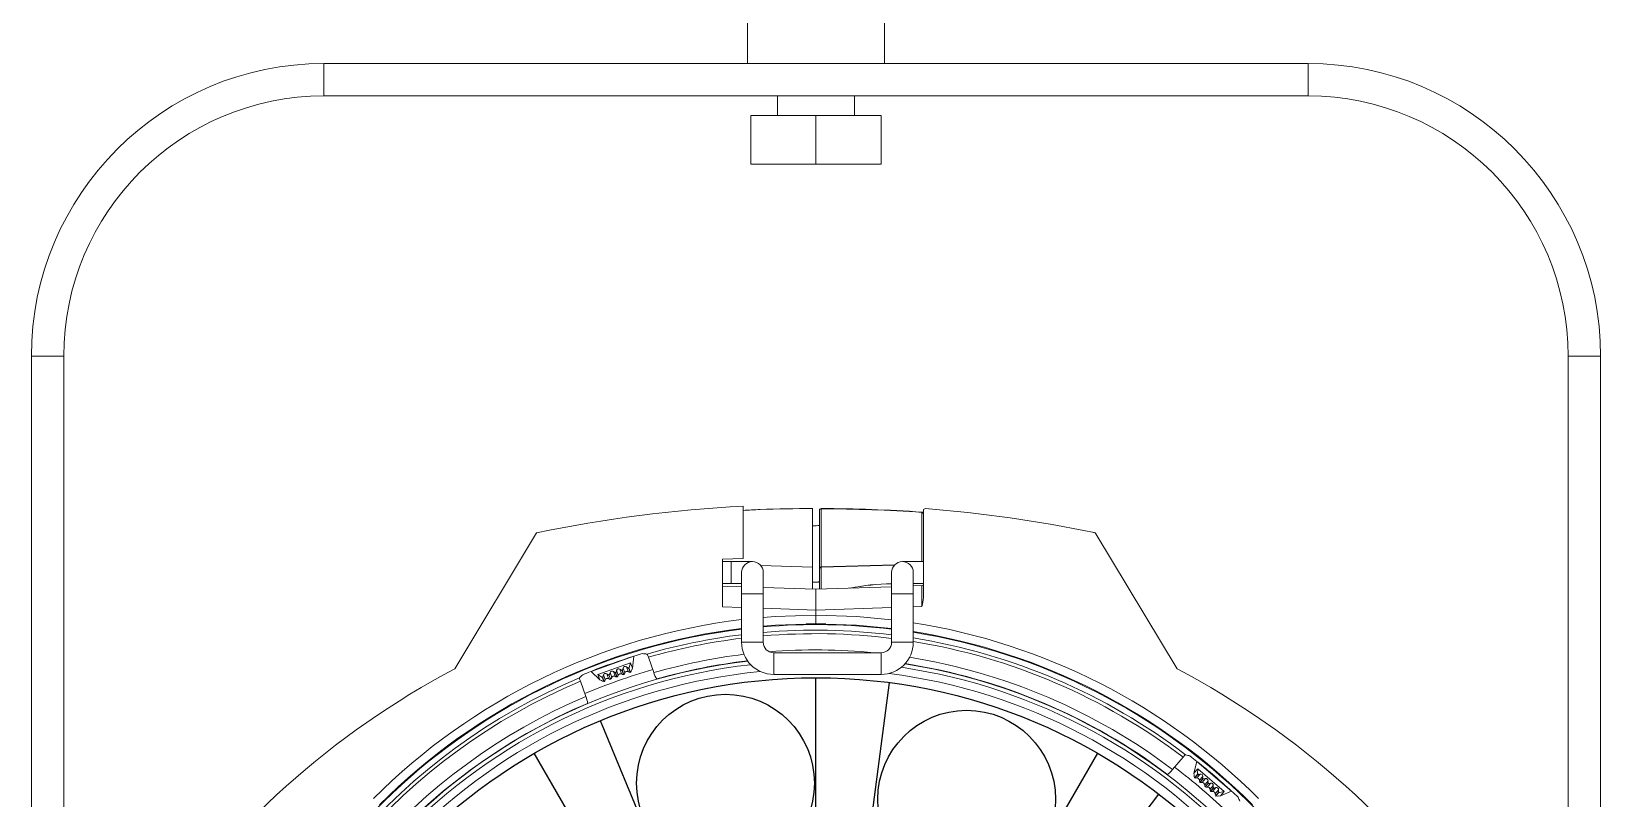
# Model space of a CAD drawing. Extents: x 9.3 to 87, y 1.1 to 68.8.
# Drawn here: x 33.65 to 42.7, y 30.57 to 35 of the extents above; entities that cross this region are included whole.
import ezdxf

# ---------------------------------------------------------------- set-up
doc = ezdxf.new("R2010")
doc.units = 0
doc.header["$MEASUREMENT"] = 0
doc.linetypes.add('SLD-Solid', pattern=[0])
doc.layers.get('0').update_dxf_attribs({"linetype": 'CONTINUOUS'})
doc.layers.add('OBJECT', color=7, linetype='CONTINUOUS')

msp = doc.modelspace()

# ---------------------------------------------------------------- linework, layer by layer
msp.add_circle((38.1725, 28.0208), 3.249)
at = {"layer": 'OBJECT', "linetype": 'SLD-Solid', "lineweight": 15}
for p, q in [((37.7775, 36.4708), (37.7775, 34.8108)), ((38.5675, 34.8108), (38.5675, 36.4708)), ((35.3345, 34.8108), (41.0105, 34.8108)), ((35.3345, 34.8108), (35.3345, 34.6238)), ((41.0105, 34.6238), (41.0105, 34.8108)), ((35.3345, 34.6238), (41.0105, 34.6238)), ((37.95, 34.6238), (37.95, 34.5108)), ((38.395, 34.5108), (38.395, 34.6238)), ((37.7975, 34.2308), (37.7975, 34.5108)), ((38.1725, 34.5108), (37.7975, 34.5108)), ((38.1725, 34.2308), (38.1725, 34.5108)), ((38.5475, 34.5108), (38.1725, 34.5108)), ((38.5475, 34.2308), (38.5475, 34.5108)), ((38.1725, 34.2308), (37.7975, 34.2308)), ((38.5475, 34.2308), (38.1725, 34.2308)), ((33.6475, 29.0566), (33.6475, 33.1238)), ((33.8345, 33.1238), (33.6475, 33.1238)), ((33.8345, 29.3844), (33.8345, 33.1238)), ((42.5105, 33.1238), (42.5105, 29.0566)), ((42.6975, 33.1238), (42.5105, 33.1238)), ((42.6975, 33.1238), (42.6975, 29.0566)), ((37.7525, 32.259), (37.7525, 31.958)), ((38.1525, 32.2454), (38.1525, 31.9082)), ((38.1925, 31.9005), (38.1925, 32.2353)), ((38.2022, 32.244), (38.2022, 31.9091)), ((38.7829, 31.9393), (38.7829, 32.2234)), ((38.7925, 32.2353), (38.7925, 32.2352)), ((38.7925, 32.2352), (38.7925, 31.7312)), ((36.5615, 32.1062), (36.0904, 31.3222)), ((39.7869, 32.1005), (40.2546, 31.3222)), ((37.6325, 31.9538), (37.7525, 31.958)), ((37.6325, 31.9538), (37.6325, 31.6787)), ((37.6835, 31.9393), (37.6325, 31.9393)), ((37.806, 31.9393), (37.6835, 31.9393)), ((37.6835, 31.9393), (37.6835, 31.8143)), ((37.7435, 31.8768), (37.7435, 31.7543)), ((38.1525, 31.9082), (37.8543, 31.9164)), ((37.8685, 31.7543), (37.8685, 31.8768)), ((38.1525, 31.9082), (38.1525, 31.7806)), ((38.1925, 31.7806), (38.1925, 31.9005)), ((38.2022, 31.9091), (38.6268, 31.9209)), ((38.6251, 31.9192), (38.2022, 31.9074)), ((38.2022, 31.9074), (38.2022, 31.781)), ((38.6085, 31.8768), (38.6085, 31.7543)), ((38.7935, 31.9393), (38.671, 31.9393)), ((38.7335, 31.7543), (38.7335, 31.8768)), ((37.6325, 31.8143), (37.6835, 31.8143)), ((37.6325, 31.7988), (37.7435, 31.7949)), ((37.6835, 31.8143), (37.7435, 31.8143)), ((37.8685, 31.7905), (38.1725, 31.7799)), ((38.6085, 31.7951), (38.1725, 31.7799)), ((38.1725, 31.7799), (38.1725, 31.6599)), ((38.1725, 31.7799), (38.1725, 31.6599)), ((38.7335, 31.8143), (38.7935, 31.8143)), ((38.7335, 31.7995), (38.7829, 31.8012)), ((37.7435, 31.6748), (37.6325, 31.6787)), ((37.7435, 31.7543), (37.7435, 31.4743)), ((37.8685, 31.7543), (37.7435, 31.7543)), ((37.8685, 31.4743), (37.8685, 31.7543)), ((38.1725, 31.6599), (38.6085, 31.6751)), ((38.6085, 31.7543), (38.6085, 31.4743)), ((38.6085, 31.7543), (38.7335, 31.7543)), ((38.7335, 31.4743), (38.7335, 31.7543)), ((38.7825, 31.6812), (38.7335, 31.6794)), ((38.1725, 31.6599), (37.8685, 31.6705)), ((38.1725, 31.6308), (38.1725, 31.6599)), ((38.1725, 31.6308), (38.1725, 31.6599)), ((38.1725, 31.5808), (38.1725, 31.6308)), ((38.1725, 31.5808), (38.1725, 31.6308)), ((38.1165, 31.5803), (38.2286, 31.5803)), ((37.8685, 31.4743), (37.7435, 31.4743)), ((38.5485, 31.4143), (37.9285, 31.4143)), ((37.9285, 31.4143), (37.9285, 31.2893)), ((38.5485, 31.4143), (38.5485, 31.2893)), ((38.6085, 31.4743), (38.7335, 31.4743)), ((36.875, 31.3068), (37.1226, 31.3941)), ((36.9142, 31.2889), (37.1033, 31.3556)), ((37.0416, 31.3196), (37.0503, 31.3138)), ((37.0416, 31.3196), (37.0513, 31.2919)), ((37.0503, 31.3138), (37.0574, 31.3163)), ((37.0605, 31.3263), (37.0574, 31.3163)), ((37.0605, 31.3263), (37.0702, 31.2986)), ((37.0794, 31.3329), (37.0881, 31.3271)), ((37.0794, 31.3329), (37.0892, 31.3052)), ((37.0881, 31.3271), (37.0952, 31.3296)), ((37.0941, 31.3236), (37.0927, 31.3232)), ((37.1004, 31.3013), (37.0927, 31.3232)), ((37.0941, 31.3236), (37.1017, 31.3018)), ((37.1033, 31.3556), (37.0952, 31.3296)), ((37.1033, 31.3556), (37.1142, 31.3248)), ((37.1142, 31.3248), (37.1096, 31.315)), ((37.1142, 31.3248), (37.1226, 31.3941)), ((37.2059, 31.3883), (37.2371, 31.3)), ((36.8138, 31.2501), (36.8449, 31.1617)), ((36.9251, 31.2581), (36.875, 31.3068)), ((36.9142, 31.2889), (36.9251, 31.2581)), ((36.9142, 31.2889), (36.9368, 31.2738)), ((36.9251, 31.2581), (36.9348, 31.2534)), ((36.9368, 31.2738), (36.9439, 31.2763)), ((36.9428, 31.2703), (36.9415, 31.2698)), ((36.9491, 31.248), (36.9415, 31.2698)), ((36.9428, 31.2703), (36.9505, 31.2485)), ((36.947, 31.2863), (36.9439, 31.2763)), ((36.947, 31.2863), (36.9568, 31.2586)), ((36.9491, 31.248), (36.9505, 31.2485)), ((36.9491, 31.2478), (36.9507, 31.2484)), ((36.9659, 31.293), (36.9747, 31.2871)), ((36.9659, 31.293), (36.9757, 31.2653)), ((36.9747, 31.2871), (36.9817, 31.2896)), ((36.9806, 31.2836), (36.9793, 31.2832)), ((36.987, 31.2614), (36.9793, 31.2832)), ((36.9806, 31.2836), (36.9883, 31.2618)), ((36.9849, 31.2996), (36.9817, 31.2896)), ((36.9849, 31.2996), (36.9946, 31.2719)), ((36.9869, 31.2612), (36.9885, 31.2617)), ((36.987, 31.2614), (36.9883, 31.2618)), ((37.0038, 31.3063), (37.0125, 31.3005)), ((37.0038, 31.3063), (37.0135, 31.2786)), ((37.0125, 31.3005), (37.0195, 31.303)), ((37.0184, 31.297), (37.0171, 31.2965)), ((37.0248, 31.2747), (37.0171, 31.2965)), ((37.0184, 31.297), (37.0261, 31.2752)), ((37.0227, 31.313), (37.0195, 31.303)), ((37.0227, 31.313), (37.0324, 31.2852)), ((37.0247, 31.2745), (37.0263, 31.2751)), ((37.0248, 31.2747), (37.0261, 31.2752)), ((37.0562, 31.3103), (37.0549, 31.3098)), ((37.0626, 31.288), (37.0549, 31.3098)), ((37.0562, 31.3103), (37.0639, 31.2885)), ((37.0625, 31.2878), (37.0641, 31.2884)), ((37.0626, 31.288), (37.0639, 31.2885)), ((37.1003, 31.3011), (37.1019, 31.3017)), ((37.1004, 31.3013), (37.1017, 31.3018)), ((37.9285, 31.2893), (38.5485, 31.2893)), ((40.2898, 30.8121), (40.2289, 30.741)), ((40.3524, 30.7198), (40.3696, 30.7875)), ((40.3696, 30.7875), (40.569, 30.6167)), ((40.3737, 30.7446), (40.3524, 30.7198)), ((40.3524, 30.7198), (40.3532, 30.709)), ((40.3555, 30.6939), (40.3568, 30.6927)), ((40.3557, 30.6939), (40.3708, 30.7114)), ((40.3557, 30.6939), (40.3568, 30.693)), ((40.3718, 30.7105), (40.3568, 30.693)), ((40.3878, 30.7148), (40.3687, 30.6925)), ((40.3718, 30.7105), (40.3708, 30.7114)), ((40.3737, 30.7446), (40.3719, 30.7174)), ((40.3719, 30.7174), (40.3776, 30.7125)), ((40.3737, 30.7446), (40.5259, 30.6142)), ((40.3878, 30.7148), (40.3776, 30.7125)), ((40.403, 30.7018), (40.3839, 30.6795)), ((40.3862, 30.6678), (40.4012, 30.6854)), ((40.4023, 30.6844), (40.3872, 30.6669)), ((40.4182, 30.6888), (40.3991, 30.6664)), ((40.4023, 30.6844), (40.4012, 30.6854)), ((40.403, 30.7018), (40.4023, 30.6913)), ((40.4023, 30.6913), (40.408, 30.6865)), ((40.4182, 30.6888), (40.408, 30.6865)), ((40.3859, 30.6678), (40.3873, 30.6667)), ((40.3862, 30.6678), (40.3872, 30.6669)), ((40.4335, 30.6757), (40.4144, 30.6534)), ((40.4164, 30.6417), (40.4177, 30.6406)), ((40.4166, 30.6417), (40.4317, 30.6593)), ((40.4166, 30.6417), (40.4177, 30.6408)), ((40.4327, 30.6584), (40.4177, 30.6408)), ((40.4487, 30.6627), (40.4296, 30.6404)), ((40.4327, 30.6584), (40.4317, 30.6593)), ((40.4335, 30.6757), (40.4328, 30.6653)), ((40.4328, 30.6653), (40.4385, 30.6604)), ((40.4487, 30.6627), (40.4385, 30.6604)), ((40.4639, 30.6496), (40.4448, 30.6273)), ((40.4468, 30.6156), (40.4482, 30.6145)), ((40.4471, 30.6156), (40.4621, 30.6332)), ((40.4471, 30.6156), (40.4481, 30.6147)), ((40.4632, 30.6323), (40.4481, 30.6147)), ((40.4792, 30.6366), (40.46, 30.6143)), ((40.4632, 30.6323), (40.4621, 30.6332)), ((40.4639, 30.6496), (40.4632, 30.6392)), ((40.4632, 30.6392), (40.4689, 30.6343)), ((40.4792, 30.6366), (40.4689, 30.6343)), ((40.4944, 30.6235), (40.4753, 30.6012)), ((40.4773, 30.5895), (40.4786, 30.5884)), ((40.4775, 30.5895), (40.4926, 30.6071)), ((40.4775, 30.5895), (40.4786, 30.5886)), ((40.4936, 30.6062), (40.4786, 30.5886)), ((40.4936, 30.6062), (40.4926, 30.6071)), ((40.4944, 30.6235), (40.4937, 30.6131)), ((40.4937, 30.6131), (40.4994, 30.6082)), ((40.5047, 30.5893), (40.494, 30.5884)), ((40.5259, 30.6142), (40.4994, 30.6082)), ((40.5047, 30.5893), (40.569, 30.6167)), ((40.5259, 30.6142), (40.5047, 30.5893))]:
    msp.add_line(p, q, dxfattribs=at)
at = {"layer": 'OBJECT'}
for p, q in [((38.1725, 29.0218), (38.1725, 31.2698)), ((38.3032, 29.0132), (38.5966, 31.242)), ((37.7894, 28.9456), (36.9292, 31.0225)), ((37.672, 28.8877), (36.548, 30.8345)), ((38.673, 28.8877), (39.797, 30.8345)), ((38.7819, 28.8149), (40.1504, 30.5984))]:
    msp.add_line(p, q, dxfattribs=at)
at = {"layer": 'OBJECT', "linetype": 'SLD-Solid', "lineweight": 15, "flags": 128}
for points in [[(39.7768, 32.1071), (39.7754, 32.1077), (39.7736, 32.1069)], [(38.7825, 31.6812), (38.7826, 31.7046), (38.7827, 31.7271), (38.7827, 31.7479), (38.7828, 31.7661), (38.7828, 31.781), (38.7828, 31.7921), (38.7829, 31.7989), (38.7829, 31.8012)], [(37.8685, 31.618), (37.9364, 31.6231), (38.1725, 31.6308)], [(38.6085, 31.6044), (38.4086, 31.6231), (38.1725, 31.6308)], [(37.8685, 31.5678), (37.9397, 31.5732), (38.1725, 31.5808)], [(38.6085, 31.554), (38.4054, 31.5732), (38.1725, 31.5808)]]:
    msp.add_lwpolyline(points, dxfattribs=at)
at = {"layer": 'OBJECT'}
for centre, radius in [((38.1725, 28.0208), 3.249), ((37.6504, 30.6626), 0.5126), ((39.0412, 30.5697), 0.5126)]:
    msp.add_circle(centre, radius, dxfattribs=at)
at = {"layer": 'OBJECT', "linetype": 'SLD-Solid', "lineweight": 15}
for centre, radius, start, end in [((35.3345, 33.1238), 1.687, 90, 180), ((41.0105, 33.1238), 1.687, 0, 90), ((35.3345, 33.1238), 1.5, 90, 180), ((41.0105, 33.1238), 1.5, 0, 90), ((38.1725, 24.2718), 7.9983, 93.00993, 101.62013), ((38.1725, 24.2718), 7.9983, 93.01005, 101.61995), ((38.2025, 32.2353), 0.01, 89.94007, 180), ((38.2018, 32.2346), 0.00935, 87.99134, 175.77918), ((38.2039, 32.2442), 0.00176, 140.55646, 187.20795), ((38.1943, 23.7976), 8.4477, 85.99694, 89.94367), ((38.7844, 32.2233), 0.0015, 104.67507, 174.49978), ((38.7819, 32.2127), 0.0108, 10.65592, 84.96683), ((38.799, 32.4262), 0.202, 265.69707, 268.14902), ((38.8025, 32.2352), 0.01, 85.45126, 179.64387), ((38.8025, 32.2352), 0.01, 85.48054, 179.9958), ((38.1725, 24.2718), 7.9983, 78.42671, 85.47689), ((38.1725, 24.2718), 7.9983, 78.42727, 85.47665), ((39.7741, 32.0928), 0.015, 31.00638, 78.42254), ((37.806, 31.8768), 0.0625, 0, 180), ((38.2018, 31.8998), 0.00935, 87.99327, 175.77725), ((38.2011, 31.8987), 0.00878, 83.12227, 168.33402), ((38.3055, 31.9083), 0.1034, 179.52529, 180.47471), ((38.671, 31.8768), 0.0625, 0, 180), ((38.67, 30.1799), 1.6351, 92.15565, 100.65429), ((38.631, 30.4288), 1.383, 90.93026, 100.92678), ((38.7825, 31.8112), 0.01, 272, 0), ((38.5505, 31.7535), 0.2431, 342.67282, 354.72153), ((38.1725, 28.0208), 3.61, 96.82524, 135), ((38.1725, 28.0208), 3.61, 45, 81.06019), ((38.1725, 28.0208), 3.5557, 96.93003, 169.82162), ((38.1725, 28.0208), 3.56, 96.92157, 135), ((38.1725, 28.0208), 3.5235, 96.99363, 106.06245), ((38.1725, 28.0208), 3.5035, 97.03373, 106.0156), ((38.1725, 28.0208), 3.5557, 82.95689, 94.9049), ((38.1725, 28.0208), 3.5235, 82.89224, 94.9498), ((38.1725, 28.0208), 3.5035, 82.85148, 94.97811), ((38.1725, 28.0208), 3.56, 45, 80.93358), ((38.1725, 28.0208), 3.5557, 10.17838, 80.92245), ((38.1725, 28.0208), 3.5235, 52.77249, 80.83884), ((38.1725, 28.0208), 3.5329, 106.45645, 107.28762), ((37.1435, 31.3713), 0.0646, 15.23103, 33.20572), ((38.1725, 28.0208), 3.41, 97.00205, 105.9222), ((37.9285, 31.4743), 0.185, 180, 270), ((37.9285, 31.4743), 0.06, 180, 270), ((38.1725, 28.0208), 3.41, 84.36132, 94.53763), ((38.5485, 31.4743), 0.06, 270, 0), ((38.5485, 31.4743), 0.185, 270, 0), ((38.1725, 28.0208), 3.5035, 52.81934, 80.78612), ((38.3774, 26.9976), 4.8921, 117.87136, 145.73737), ((38.1725, 28.0208), 3.3681, 96.71531, 177.44746), ((38.1725, 28.0208), 3.346, 96.4669, 177.43062), ((38.1725, 28.0208), 3.4278, 105.94033, 112.89461), ((38.1725, 28.0208), 3.5329, 107.28762, 111.54733), ((37.0343, 31.3102), 0.0119, 52.2761, 166.55877), ((37.0435, 31.3012), 0.0143, 37.12756, 61.67285), ((37.0706, 31.3107), 0.0144, 157.16331, 181.678), ((37.0721, 31.3235), 0.0119, 52.27325, 166.56218), ((37.0813, 31.3145), 0.0143, 37.12217, 61.67824), ((37.1084, 31.3241), 0.0144, 157.16331, 181.678), ((37.0721, 31.3283), 0.0398, 318.22369, 340.48857), ((38.1725, 28.0208), 3.37, 96.73315, 105.82099), ((38.1725, 28.0208), 3.346, 2.56938, 81.53973), ((38.1725, 28.0208), 3.3681, 34.36109, 81.24456), ((38.1725, 28.0208), 3.37, 53.01395, 81.22333), ((38.1725, 28.0208), 3.41, 52.91274, 80.89626), ((37.9676, 26.9976), 4.8921, 34.26265, 62.12862), ((38.1725, 28.0208), 3.5235, 112.77249, 166.06245), ((38.1725, 28.0208), 3.5035, 112.81934, 166.0156), ((38.1725, 28.0208), 3.3011, 95.58655, 177.39564), ((36.873, 31.276), 0.0646, 185.62629, 203.60649), ((38.1725, 28.0208), 3.5329, 111.54733, 112.37849), ((36.9543, 31.2836), 0.036, 237.20067, 261.78429), ((36.93, 31.2612), 0.0143, 37.12756, 61.67285), ((36.9571, 31.2707), 0.0144, 157.16601, 181.68072), ((36.9586, 31.2835), 0.0119, 52.2761, 166.55877), ((36.9321, 31.267), 0.0261, 314.75186, 341.16048), ((36.9695, 31.2526), 0.014, 80.53013, 138.02854), ((36.9679, 31.2745), 0.0143, 37.1262, 61.6778), ((36.9896, 31.2872), 0.026, 237.65494, 264.10874), ((36.995, 31.2841), 0.0144, 157.16331, 181.678), ((36.9965, 31.2968), 0.0119, 52.27569, 166.55973), ((36.9699, 31.2803), 0.0261, 314.74941, 341.16053), ((37.0073, 31.266), 0.014, 80.52836, 138.03031), ((37.0057, 31.2879), 0.0143, 37.12217, 61.67824), ((37.0274, 31.3006), 0.026, 237.65304, 264.11063), ((37.0328, 31.2974), 0.0144, 157.16331, 181.678), ((37.0078, 31.2937), 0.0261, 314.74941, 341.16053), ((37.0452, 31.2793), 0.014, 80.53013, 138.02854), ((37.0653, 31.3139), 0.026, 237.65482, 264.10978), ((37.0456, 31.307), 0.0261, 314.75422, 341.15812), ((37.083, 31.2926), 0.014, 80.53081, 138.02786), ((37.1031, 31.3272), 0.026, 237.65304, 264.11063), ((37.3444, 31.3264), 0.1105, 193.84385, 214.92782), ((38.1725, 28.0208), 3.3011, 2.60436, 82.66805), ((38.1725, 28.0208), 3.41, 112.91274, 165.9222), ((36.7447, 31.115), 0.1106, 3.9088, 24.9893), ((38.1725, 28.0208), 3.37, 113.01395, 165.82099), ((40.3418, 30.7738), 0.0646, 125.62731, 143.60642), ((38.1725, 28.0208), 3.5329, 51.54733, 52.37849), ((38.1725, 28.0208), 3.5329, 47.28762, 51.54733), ((40.132, 30.8109), 0.1194, 304.70199, 324.19673), ((38.1725, 28.0208), 3.4278, 45.94033, 52.89461), ((40.3891, 30.7072), 0.036, 177.1996, 201.78816), ((40.3636, 30.7181), 0.0261, 254.74565, 281.16615), ((40.3576, 30.717), 0.0143, 337.12348, 1.66878), ((40.3794, 30.6983), 0.0144, 97.16565, 121.67312), ((40.3699, 30.6785), 0.014, 20.52978, 78.02848), ((40.3912, 30.7034), 0.0119, 352.27705, 106.55801), ((40.388, 30.6909), 0.0143, 337.11814, 1.686), ((40.4098, 30.6722), 0.0143, 97.15689, 121.68555), ((40.4216, 30.6773), 0.0119, 352.27259, 106.56029), ((40.4099, 30.6784), 0.026, 177.65782, 204.103), ((40.3941, 30.692), 0.0261, 254.75209, 281.15971), ((40.4003, 30.6524), 0.014, 20.53097, 78.02728), ((40.4404, 30.6523), 0.026, 177.65532, 204.10497), ((40.4245, 30.6659), 0.0261, 254.74844, 281.16075), ((40.4185, 30.6648), 0.0143, 337.13316, 1.66996), ((40.4403, 30.6461), 0.0144, 97.16932, 121.67312), ((40.4308, 30.6264), 0.014, 20.53221, 78.02469), ((40.4708, 30.6263), 0.026, 177.65144, 204.11439), ((40.455, 30.6398), 0.0261, 254.74565, 281.16615), ((40.4521, 30.6512), 0.0119, 352.27598, 106.56035), ((40.4489, 30.6388), 0.0143, 337.14436, 1.65977), ((40.4707, 30.6201), 0.0144, 97.16286, 121.67592), ((40.4612, 30.6003), 0.014, 20.52911, 78.02915), ((40.5013, 30.6002), 0.026, 177.65129, 204.11507), ((40.4826, 30.6251), 0.0119, 352.27705, 106.55801), ((40.4794, 30.6127), 0.0143, 337.12344, 1.66983), ((40.5012, 30.594), 0.0143, 97.15689, 121.68555), ((38.1725, 28.0208), 3.5329, 46.45645, 47.28762), ((40.4867, 30.6276), 0.0398, 258.22556, 280.48788)]:
    msp.add_arc(centre, radius, start, end, dxfattribs=at)
for centre, major_axis, start_param, end_param in [((36.5599, 27.4523), (4.0437, 1.4254), 1.107522, 1.113692), ((39.7851, 28.5892), (4.0437, 1.4254), 2.0279, 2.034071), ((39.4711, 26.9085), (3.2563, -2.7893), 2.0279, 2.034071), ((36.874, 29.1331), (3.2563, -2.7893), 1.107522, 1.113692)]:
    msp.add_ellipse(centre, major_axis=major_axis, ratio=0.917044, start_param=start_param, end_param=end_param, dxfattribs=at)
msp.add_open_spline([(37.7525, 32.2349), (37.7851, 32.2368), (37.9174, 32.2444), (38.0515, 32.245), (38.1525, 32.2454)], degree=3, knots=[0, 0, 0, 0, 0.246439, 1, 1, 1, 1], dxfattribs=at)
for points, degree in [([(38.7829, 32.2234), (38.5912, 32.2368), (38.3972, 32.2438), (38.2022, 32.244)], 3), ([(38.8033, 32.2451), (38.8033, 32.2452)], 1), ([(38.1525, 32.1461), (38.1659, 32.1465), (38.1792, 32.147), (38.1925, 32.1475)], 3), ([(36.5607, 32.1017), (36.5615, 32.1062)], 1), ([(39.7771, 32.1075), (39.7771, 32.1074)], 1), ([(39.787, 32.1004), (39.7869, 32.1005)], 1), ([(39.788, 32.0982), (39.787, 32.1004)], 1), ([(38.1525, 31.8213), (38.1925, 31.8222)], 1), ([(36.9568, 31.2586), (36.9591, 31.262)], 1), ([(36.9718, 31.2664), (36.9757, 31.2653)], 1), ([(36.9946, 31.2719), (36.9969, 31.2753)], 1), ([(37.0097, 31.2798), (37.0135, 31.2786)], 1), ([(37.0324, 31.2852), (37.0347, 31.2887)], 1), ([(37.0475, 31.2931), (37.0513, 31.2919)], 1), ([(37.0702, 31.2986), (37.0726, 31.302)], 1), ([(37.0853, 31.3064), (37.0892, 31.3052)], 1), ([(40.3687, 30.6925), (40.3728, 30.6922)], 1), ([(40.383, 30.6834), (40.3839, 30.6795)], 1), ([(40.3991, 30.6664), (40.4032, 30.6661)], 1), ([(40.4135, 30.6574), (40.4144, 30.6534)], 1), ([(40.4296, 30.6404), (40.4337, 30.6401)], 1), ([(40.4439, 30.6313), (40.4448, 30.6273)], 1), ([(40.46, 30.6143), (40.4642, 30.614)], 1), ([(40.4744, 30.6052), (40.4753, 30.6012)], 1)]:
    msp.add_open_spline(points, degree=degree, dxfattribs=at)

doc.saveas('drawing.dxf')
